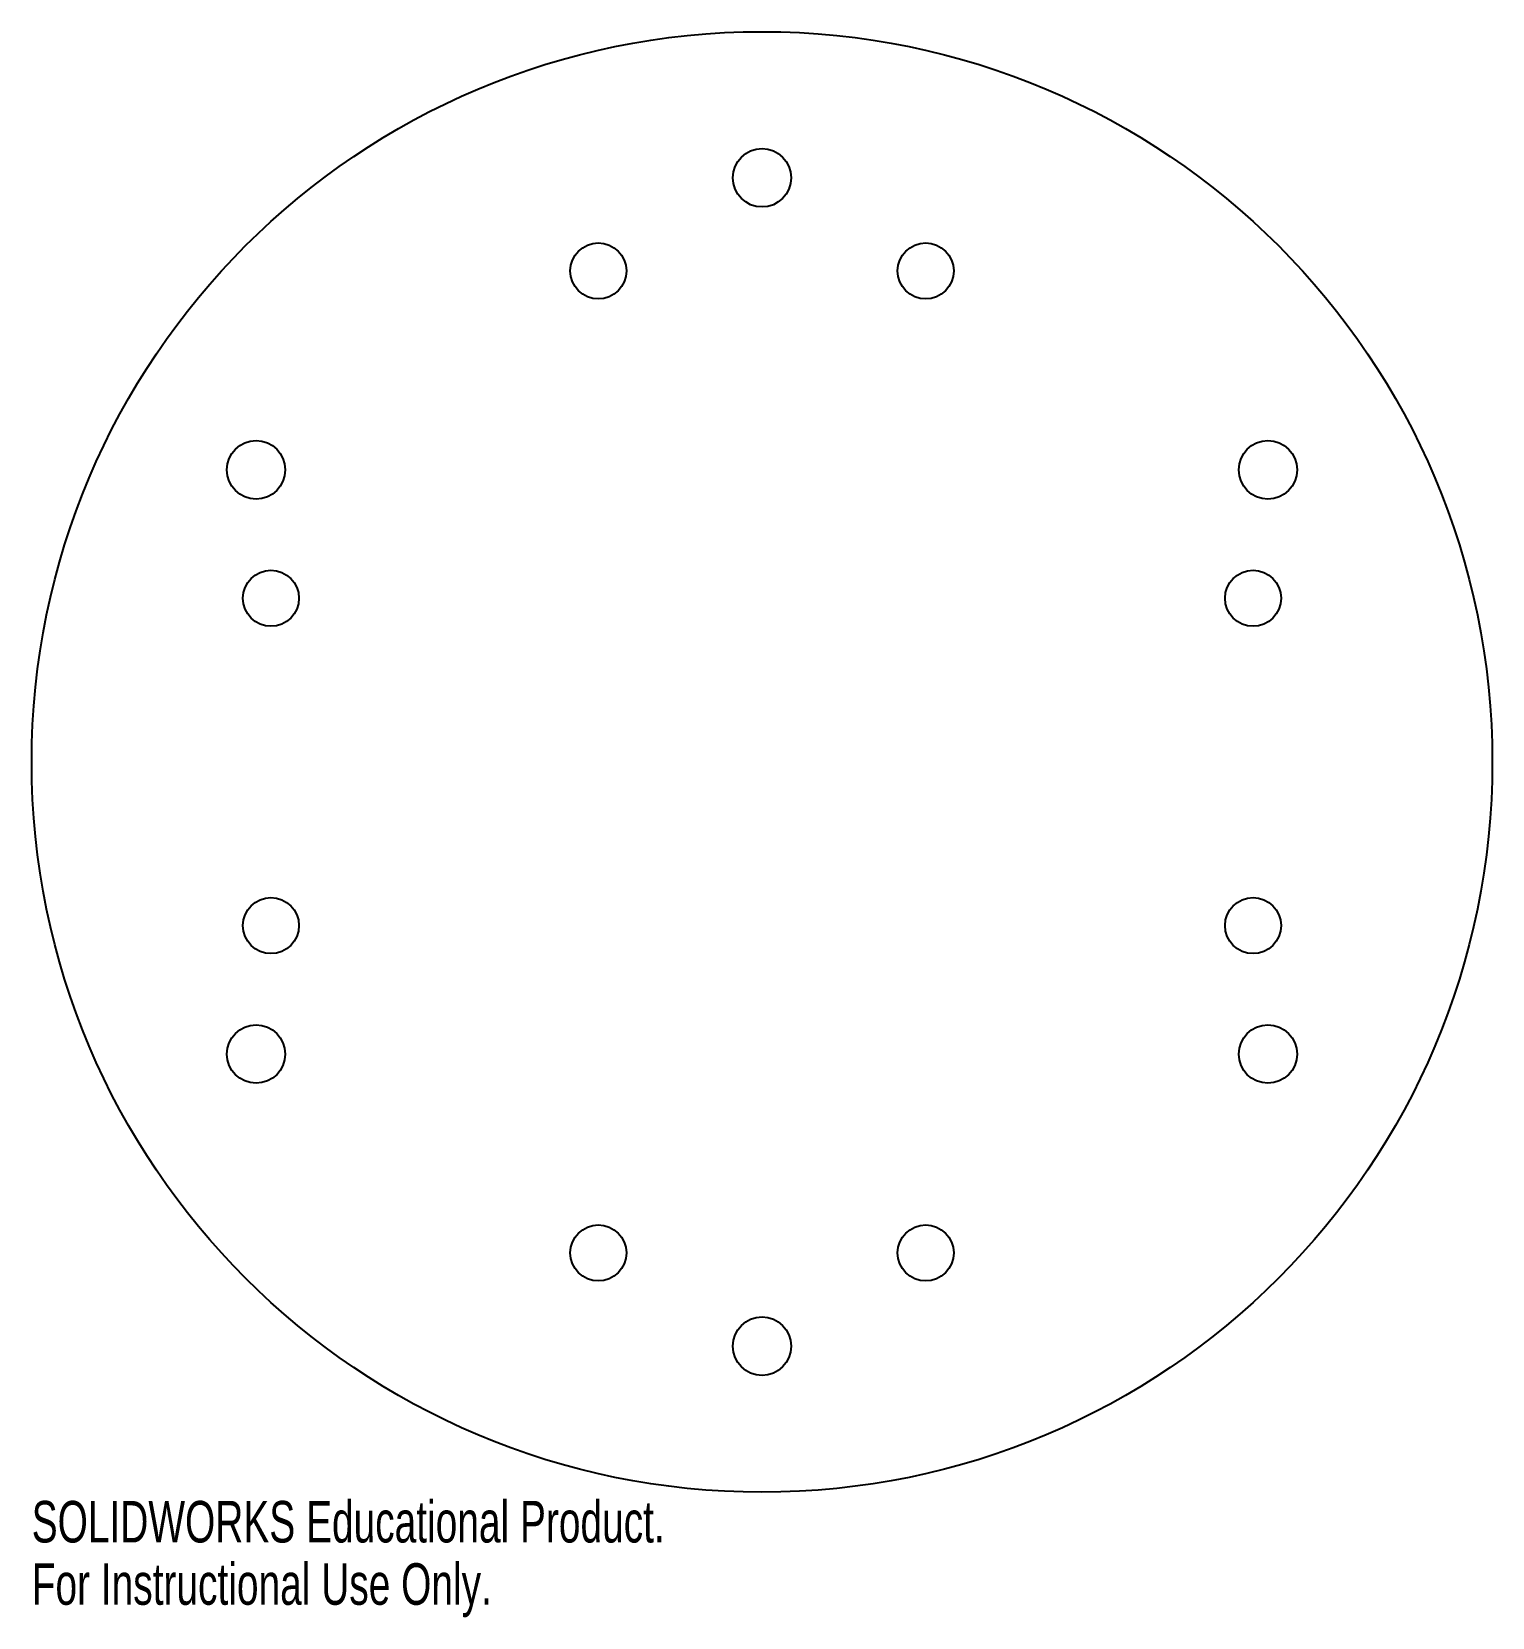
# Model space of a CAD drawing. Header units: millimetres. Extents: x -85 to 85, y -100 to 85.
import ezdxf

# ---------------------------------------------------------------- set-up
doc = ezdxf.new("R2010")
doc.units = ezdxf.units.MM
doc.styles.add('SLDTEXTSTYLE0', font='TXT', dxfattribs={"width": 0.7})

msp = doc.modelspace()

# ---------------------------------------------------------------- linework, layer by layer
at = {"color": 7, "linetype": 'Continuous', "lineweight": 25}
for centre, radius in [((0, 0), 85), ((0, 68), 3.4), ((-19.05, 57.15), 3.26), ((19.05, 57.15), 3.26), ((-58.89, 34), 3.4), ((58.89, 34), 3.4), ((-57.15, 19.05), 3.26), ((57.15, 19.05), 3.26), ((-57.15, -19.05), 3.26), ((57.15, -19.05), 3.26), ((-58.89, -34), 3.4), ((58.89, -34), 3.4), ((-19.05, -57.15), 3.26), ((19.05, -57.15), 3.26), ((0, -68), 3.4)]:
    msp.add_circle(centre, radius, dxfattribs=at)

# ---------------------------------------------------------------- texts
at = {"color": 7, "linetype": 'Continuous', "char_height": 4.8336, "attachment_point": 1, "style": 'SLDTEXTSTYLE0'}
for s, insert in [('SOLIDWORKS Educational Product.', (-85, -86.02)), ('For Instructional Use Only.', (-85, -93.27))]:
    msp.add_mtext(s, dxfattribs=dict(at, insert=insert))

doc.saveas('drawing.dxf')
